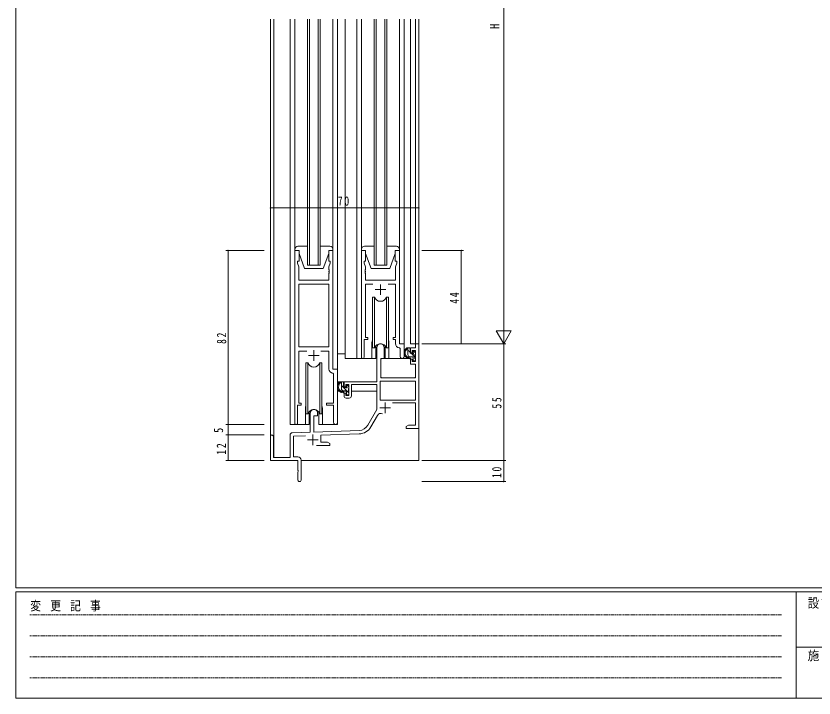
# Model space of a CAD drawing. Units: millimetres, scale not verified. Extents: x -567 to 567, y -403 to 403.
# Drawn here: x -562.7 to -186.4, y -403 to -81.5 of the extents above; entities that cross this region are included whole.
import ezdxf
from ezdxf.enums import TextEntityAlignment as Align

# ---------------------------------------------------------------- set-up
doc = ezdxf.new("R2010")
doc.units = ezdxf.units.MM
doc.header["$LTSCALE"] = 2
doc.linetypes.add('USER1', pattern=[0.375, 0.25, -0.125])
for name, color, linetype, lineweight in [('0-1_YKK_ZWAK', 7, 'Continuous', 18), ('0-3_YKK_11', 7, 'Continuous', 18), ('0-4_YKK_12', 2, 'Continuous', 18), ('0-5_YKK_13', 4, 'Continuous', 18), ('0-6_YKK_D', 6, 'Continuous', 18)]:
    doc.layers.add(name, color=color, linetype=linetype, lineweight=lineweight)
doc.styles.add('ＭＳ ゴシック', font='')
doc.styles.get('ＭＳ ゴシック').set_extended_font_data('MS Gothic')

msp = doc.modelspace()

# ---------------------------------------------------------------- linework, layer by layer
at = {"layer": '0-1_YKK_ZWAK'}
for p, q in [((-562.726, -350.982), (-562.726, 399.018)), ((537.274, -350.982), (-562.726, -350.982)), ((-562.726, -402.982), (-562.726, -352.982)), ((483.274, -352.982), (-562.726, -352.982)), ((-194.726, -352.982), (-194.726, -402.982)), ((-194.726, -378.981), (-10.726, -378.981)), ((-562.726, -402.982), (483.274, -402.982))]:
    msp.add_line(p, q, dxfattribs=at)
at = {"layer": '0-1_YKK_ZWAK', "linetype": 'USER1'}
for p, q in [((-556.157, -363.714), (-201.596, -363.714)), ((-556.157, -373.612), (-201.596, -373.612)), ((-556.157, -383.51), (-201.596, -383.51)), ((-556.157, -393.408), (-201.596, -393.408))]:
    msp.add_line(p, q, dxfattribs=at)
at = {"layer": '0-3_YKK_11'}
for p, q in [((-429.226, -191.982), (-431.226, -191.982)), ((-431.226, -191.982), (-431.226, -273.332)), ((-429.226, -196.982), (-429.226, -191.982)), ((-415.226, -191.982), (-415.226, -196.982)), ((-413.226, -191.982), (-415.226, -191.982)), ((-413.226, -247.982), (-413.226, -191.982)), ((-397.826, -191.982), (-399.826, -191.982)), ((-399.826, -191.982), (-399.826, -242.332)), ((-397.826, -196.982), (-397.826, -191.982)), ((-383.826, -191.982), (-383.826, -196.982)), ((-381.826, -191.982), (-383.826, -191.982)), ((-381.826, -235.982), (-381.826, -191.982)), ((-429.926, -196.982), (-429.226, -196.982)), ((-429.926, -197.982), (-429.926, -196.982)), ((-429.296, -199.713), (-429.926, -197.982)), ((-415.226, -196.982), (-414.526, -196.982)), ((-414.526, -197.982), (-415.156, -199.713)), ((-414.526, -196.982), (-414.526, -197.982)), ((-398.526, -196.982), (-397.826, -196.982)), ((-398.526, -197.982), (-398.526, -196.982)), ((-397.896, -199.713), (-398.526, -197.982)), ((-383.826, -196.982), (-383.126, -196.982)), ((-383.126, -197.982), (-383.756, -199.713)), ((-383.126, -196.982), (-383.126, -197.982)), ((-429.296, -205.982), (-429.296, -199.713)), ((-415.156, -199.713), (-415.156, -201.024)), ((-415.156, -201.024), (-415.036, -201.207)), ((-415.036, -201.757), (-415.156, -201.941)), ((-415.156, -201.941), (-415.156, -202.024)), ((-415.156, -202.024), (-415.036, -202.207)), ((-415.036, -202.757), (-415.156, -202.941)), ((-415.156, -202.941), (-415.156, -205.982)), ((-415.036, -201.207), (-415.036, -201.757)), ((-415.036, -202.207), (-415.036, -202.757)), ((-398.016, -201.207), (-397.896, -201.024)), ((-398.016, -201.757), (-398.016, -201.207)), ((-397.896, -201.941), (-398.016, -201.757)), ((-398.016, -202.207), (-397.896, -202.024)), ((-398.016, -202.757), (-398.016, -202.207)), ((-397.896, -202.941), (-398.016, -202.757)), ((-397.896, -201.024), (-397.896, -199.713)), ((-397.896, -202.024), (-397.896, -201.941)), ((-397.896, -205.982), (-397.896, -202.941)), ((-383.756, -199.713), (-383.756, -205.982)), ((-415.156, -205.982), (-429.296, -205.982)), ((-383.756, -205.982), (-397.896, -205.982)), ((-415.156, -207.912), (-429.296, -207.912)), ((-429.296, -207.912), (-429.296, -237.482)), ((-429.296, -207.912), (-429.296, -237.482)), ((-415.156, -237.482), (-415.156, -207.912)), ((-397.896, -207.912), (-394.413, -207.912)), ((-397.896, -232.982), (-397.896, -207.912)), ((-393.326, -210.482), (-388.326, -210.482)), ((-390.826, -207.982), (-390.826, -212.982)), ((-387.239, -207.912), (-383.756, -207.912)), ((-383.756, -207.912), (-383.756, -232.982)), ((-396.826, -232.982), (-397.896, -232.982)), ((-396.826, -233.982), (-396.826, -232.982)), ((-384.826, -232.982), (-384.826, -233.982)), ((-383.756, -232.982), (-384.826, -232.982)), ((-398.526, -233.982), (-396.826, -233.982)), ((-398.526, -242.332), (-398.526, -233.982)), ((-384.826, -233.982), (-383.756, -233.982)), ((-383.756, -233.982), (-383.756, -235.912)), ((-379.626, -235.982), (-381.826, -235.982)), ((-379.626, -242.017), (-379.626, -235.982)), ((-374.356, -235.982), (-372.726, -235.982)), ((-374.356, -237.982), (-374.356, -235.982)), ((-372.726, -235.982), (-372.726, -275.982)), ((-429.296, -237.482), (-415.156, -237.482)), ((-429.296, -239.412), (-425.576, -239.412)), ((-429.296, -263.982), (-429.296, -239.412)), ((-422.226, -238.982), (-422.226, -243.982)), ((-418.876, -239.412), (-415.156, -239.412)), ((-415.156, -239.412), (-415.156, -247.912)), ((-392.526, -253.982), (-392.526, -237.682)), ((-389.126, -237.682), (-389.126, -242.982)), ((-381.843, -237.911), (-381.556, -238.21)), ((-381.556, -238.21), (-381.556, -242.017)), ((-376.626, -240.282), (-376.626, -237.982)), ((-376.626, -237.982), (-374.356, -237.982)), ((-375.826, -240.282), (-376.626, -240.282)), ((-375.826, -239.182), (-375.826, -240.282)), ((-374.356, -239.182), (-375.826, -239.182)), ((-374.356, -244.382), (-374.356, -239.182)), ((-424.726, -241.482), (-419.726, -241.482)), ((-389.126, -242.982), (-390.726, -242.982)), ((-390.726, -242.982), (-390.726, -251.982)), ((-376.626, -243.282), (-375.826, -243.282)), ((-376.626, -245.582), (-376.626, -243.282)), ((-375.826, -243.282), (-375.826, -244.382)), ((-375.826, -244.382), (-374.356, -244.382)), ((-411.026, -247.982), (-413.226, -247.982)), ((-411.026, -273.017), (-411.026, -247.982)), ((-374.356, -245.582), (-376.626, -245.582)), ((-374.356, -251.982), (-374.356, -245.582)), ((-413.243, -249.911), (-412.956, -250.21)), ((-412.956, -250.21), (-412.956, -263.982)), ((-390.726, -251.982), (-374.356, -251.982)), ((-408.026, -256.282), (-408.026, -253.982)), ((-408.026, -253.982), (-392.526, -253.982)), ((-407.226, -255.182), (-407.226, -256.282)), ((-405.726, -255.182), (-407.226, -255.182)), ((-405.726, -260.382), (-405.726, -255.182)), ((-404.526, -255.182), (-404.526, -260.582)), ((-392.526, -255.182), (-404.526, -255.182)), ((-392.526, -266.982), (-392.526, -255.182)), ((-390.896, -253.612), (-390.896, -262.582)), ((-374.356, -253.612), (-390.896, -253.612)), ((-374.356, -253.612), (-390.896, -253.612)), ((-374.356, -262.582), (-374.356, -253.612)), ((-407.226, -256.282), (-408.026, -256.282)), ((-408.026, -259.282), (-407.226, -259.282)), ((-408.026, -260.582), (-408.026, -259.282)), ((-407.226, -259.282), (-407.226, -260.382)), ((-407.226, -260.382), (-405.726, -260.382)), ((-405.526, -261.582), (-407.026, -261.582)), ((-390.896, -262.582), (-374.356, -262.582)), ((-429.926, -264.982), (-428.226, -264.982)), ((-429.926, -273.332), (-429.926, -264.982)), ((-428.226, -263.982), (-429.296, -263.982)), ((-428.226, -264.982), (-428.226, -263.982)), ((-412.956, -263.982), (-416.226, -263.982)), ((-412.956, -264.982), (-412.956, -273.017)), ((-396.78, -274.351), (-392.526, -266.982)), ((-391.126, -266.182), (-386.126, -266.182)), ((-388.626, -263.682), (-388.626, -268.682)), ((-374.356, -263.782), (-385.227, -263.782)), ((-374.356, -274.352), (-374.356, -263.782)), ((-423.926, -277.651), (-423.926, -268.682)), ((-422.226, -269.982), (-422.226, -277.591)), ((-420.526, -269.982), (-422.226, -269.982)), ((-420.526, -268.682), (-420.526, -269.982)), ((-392.233, -269.734), (-395.369, -275.166)), ((-378.726, -274.982), (-377.635, -274.352)), ((-377.635, -274.352), (-374.356, -274.352)), ((-432.461, -277.949), (-423.926, -277.651)), ((-422.226, -277.591), (-400.936, -276.848)), ((-400.879, -278.477), (-419.026, -279.111)), ((-378.726, -275.982), (-378.726, -274.982)), ((-376.684, -275.982), (-378.726, -275.982)), ((-376.501, -275.862), (-376.684, -275.982)), ((-375.951, -275.862), (-376.501, -275.862)), ((-375.768, -275.982), (-375.951, -275.862)), ((-375.684, -275.982), (-375.768, -275.982)), ((-375.501, -275.862), (-375.684, -275.982)), ((-374.951, -275.862), (-375.501, -275.862)), ((-374.768, -275.982), (-374.951, -275.862)), ((-372.726, -275.982), (-374.768, -275.982)), ((-442.726, -290.982), (-442.726, -279.682)), ((-441.326, -279.682), (-441.326, -289.582)), ((-433.426, -289.582), (-433.426, -278.948)), ((-426.159, -279.36), (-431.796, -279.556)), ((-431.796, -279.556), (-431.796, -289.352)), ((-425.226, -281.282), (-420.226, -281.282)), ((-422.726, -278.782), (-422.726, -283.782)), ((-419.026, -279.111), (-419.026, -282.352)), ((-414.726, -283.982), (-421.076, -283.982)), ((-419.026, -282.352), (-415.817, -282.352)), ((-415.817, -282.352), (-414.726, -282.982)), ((-414.726, -282.982), (-414.726, -283.982)), ((-441.326, -289.582), (-433.426, -289.582)), ((-431.796, -289.352), (-429.726, -289.352)), ((-429.726, -290.982), (-442.726, -290.982)), ((-429.726, -295.524), (-429.726, -290.982)), ((-428.226, -290.852), (-428.226, -300.232)), ((-429.606, -295.707), (-429.726, -295.524)), ((-429.726, -296.441), (-429.606, -296.257)), ((-429.726, -300.232), (-429.726, -296.441)), ((-429.606, -296.257), (-429.606, -295.707))]:
    msp.add_line(p, q, dxfattribs=at)
msp.add_lwpolyline([(-416.226, -263.982), (-416.226, -264.982), (-412.956, -264.982)], dxfattribs=at)
for centre, radius, start, end in [((-390.826, -237.682), 1.7, 359.99999, 180.00001), ((-381.756, -235.912), 2, 180, 267.50807), ((-399.176, -242.332), 0.65, 179.99999, 0.00001), ((-380.591, -242.017), 0.965, 179.99999, 0.00001), ((-413.156, -247.912), 2, 180, 267.50807), ((-407.026, -260.582), 1, 180.00001, 269.99999), ((-405.526, -260.582), 1, 270.00001, 359.99999), ((-422.226, -268.682), 1.7, 359.99999, 180.00001), ((-390.674, -270.634), 1.8, 65.29866, 149.99999), ((-430.576, -273.332), 0.65, 179.99999, 0.00001), ((-411.991, -273.017), 0.965, 179.99999, 0.00001), ((-401.11, -271.851), 5, 271.99999, 330), ((-432.426, -278.948), 1, 91.99998, 180), ((-401.11, -271.851), 6.63, 272, 330), ((-442.026, -279.682), 0.7, 359.99999, 180.00001), ((-429.726, -290.852), 1.5, 0.00001, 89.99999), ((-428.976, -300.232), 0.75, 179.99999, 0.00001)]:
    msp.add_arc(centre, radius, start, end, dxfattribs=at)
at = {"layer": '0-4_YKK_12'}
for p, q in [((-442.726, -279.682), (-442.726, -82.982)), ((-441.096, -82.982), (-441.096, -289.582)), ((-433.426, -82.982), (-433.426, -273.982)), ((-425.226, -198.982), (-425.226, -82.982)), ((-424.226, -82.982), (-424.226, -198.982)), ((-420.226, -198.982), (-420.226, -82.982)), ((-419.226, -82.982), (-419.226, -198.982)), ((-411.026, -82.982), (-411.026, -273.982)), ((-407.526, -82.982), (-407.526, -242.982)), ((-402.026, -82.982), (-402.026, -242.982)), ((-393.826, -198.982), (-393.826, -82.982)), ((-392.826, -82.982), (-392.826, -198.982)), ((-388.826, -198.982), (-388.826, -82.982)), ((-387.826, -82.982), (-387.826, -198.982)), ((-379.626, -82.982), (-379.626, -236.282)), ((-376.626, -82.982), (-376.626, -235.982)), ((-374.356, -235.982), (-374.356, -82.982)), ((-372.726, -82.982), (-372.726, -235.982)), ((-419.226, -198.982), (-425.226, -198.982)), ((-387.826, -198.982), (-393.826, -198.982)), ((-394.826, -235.482), (-394.826, -242.982)), ((-386.826, -235.482), (-386.826, -242.982)), ((-379.626, -236.282), (-379.626, -235.982)), ((-374.056, -235.982), (-376.626, -235.982)), ((-394.826, -242.982), (-407.526, -242.982)), ((-380.599, -242.982), (-386.826, -242.982)), ((-426.226, -266.482), (-426.226, -273.982)), ((-418.226, -266.482), (-418.226, -273.982)), ((-426.226, -273.982), (-433.426, -273.982)), ((-411.026, -273.982), (-418.226, -273.982)), ((-372.726, -275.482), (-372.726, -290.982)), ((-428.226, -290.982), (-372.726, -290.982))]:
    msp.add_line(p, q, dxfattribs=at)
for centre, start, end in [((-390.826, -235.482), 159.63587, 180), ((-390.826, -235.482), 0, 20.36413), ((-422.226, -266.482), 159.63587, 180), ((-422.226, -266.482), 0, 20.36413)]:
    msp.add_arc(centre, 4, start, end, dxfattribs=at)
at = {"layer": '0-5_YKK_13'}
for p, q in [((-431.226, -82.982), (-431.226, -191.482)), ((-413.226, -82.982), (-413.226, -191.482)), ((-399.826, -82.982), (-399.826, -191.482)), ((-381.826, -82.982), (-381.826, -191.482)), ((-431.226, -191.482), (-431.226, -191.982)), ((-425.226, -189.982), (-429.726, -189.982)), ((-414.726, -189.982), (-419.226, -189.982)), ((-413.226, -191.982), (-413.226, -191.482)), ((-399.826, -191.482), (-399.826, -191.982)), ((-393.826, -189.982), (-398.326, -189.982)), ((-383.326, -189.982), (-387.826, -189.982)), ((-381.826, -191.982), (-381.826, -191.482)), ((-431.226, -191.982), (-429.226, -191.982)), ((-429.226, -191.982), (-429.226, -193.482)), ((-415.226, -193.482), (-417.826, -200.482)), ((-415.226, -193.482), (-415.226, -191.982)), ((-415.226, -191.982), (-413.226, -191.982)), ((-399.826, -191.982), (-397.826, -191.982)), ((-397.826, -191.982), (-397.826, -193.482)), ((-397.826, -193.482), (-395.226, -200.482)), ((-383.826, -193.482), (-386.426, -200.482)), ((-383.826, -193.482), (-383.826, -191.982)), ((-383.826, -191.982), (-381.826, -191.982)), ((-395.226, -200.482), (-386.426, -200.482)), ((-393.654, -213.982), (-394.576, -213.982)), ((-394.576, -213.982), (-394.576, -237.982)), ((-393.654, -237.982), (-393.654, -213.982)), ((-387.076, -213.982), (-387.998, -213.982)), ((-387.998, -237.982), (-387.998, -213.982)), ((-387.076, -237.982), (-387.076, -213.982)), ((-393.076, -236.998), (-393.076, -242.982)), ((-388.576, -242.982), (-388.576, -236.998)), ((-407.526, -240.782), (-411.022, -240.782)), ((-411.022, -253.982), (-411.022, -240.782)), ((-394.576, -237.982), (-393.654, -237.982)), ((-393.076, -240.782), (-392.526, -240.782)), ((-387.998, -237.982), (-387.076, -237.982)), ((-377.156, -237.982), (-378.456, -237.982)), ((-377.856, -241.182), (-377.856, -237.982)), ((-376.856, -239.955), (-377.856, -238.955)), ((-376.856, -240.282), (-376.856, -238.282)), ((-375.917, -240.582), (-376.556, -240.582)), ((-374.556, -242.255), (-376.229, -240.582)), ((-375.456, -239.782), (-375.456, -240.121)), ((-374.444, -240.07), (-374.944, -239.57)), ((-374.356, -240.882), (-374.356, -240.282)), ((-393.076, -242.982), (-394.826, -242.982)), ((-376.724, -242.982), (-390.302, -242.982)), ((-386.826, -242.982), (-388.576, -242.982)), ((-375.756, -242.182), (-376.856, -242.182)), ((-376.724, -242.982), (-376.656, -245.582)), ((-375.456, -242.482), (-375.456, -243.782)), ((-375.156, -244.082), (-374.656, -244.082)), ((-374.556, -243.082), (-374.556, -241.082)), ((-374.356, -243.782), (-374.356, -243.282)), ((-425.054, -244.982), (-425.976, -244.982)), ((-425.976, -244.982), (-425.976, -268.982)), ((-425.054, -268.982), (-425.054, -244.982)), ((-418.476, -244.982), (-419.398, -244.982)), ((-419.398, -268.982), (-419.398, -244.982)), ((-418.476, -268.982), (-418.476, -244.982)), ((-390.621, -245.482), (-390.726, -245.482)), ((-376.656, -245.582), (-374.687, -245.582)), ((-374.356, -249.482), (-374.387, -245.88)), ((-390.726, -250.412), (-390.647, -250.491)), ((-390.337, -251.982), (-374.675, -251.982)), ((-374.375, -251.685), (-374.356, -249.482)), ((-392.826, -253.982), (-411.022, -253.982)), ((-410.822, -253.982), (-410.822, -255.234)), ((-408.556, -253.982), (-409.856, -253.982)), ((-409.256, -257.182), (-409.256, -253.982)), ((-405.956, -258.938), (-409.256, -255.638)), ((-408.256, -256.282), (-408.256, -254.282)), ((-406.856, -255.782), (-406.856, -256.121)), ((-405.756, -256.31), (-406.582, -255.484)), ((-405.844, -256.07), (-406.344, -255.57)), ((-392.622, -255.263), (-392.622, -258.282)), ((-410.822, -257.372), (-410.822, -258.282)), ((-410.822, -258.282), (-410.241, -258.282)), ((-409.545, -258.282), (-406.932, -258.282)), ((-407.156, -258.182), (-408.256, -258.182)), ((-407.317, -256.582), (-407.956, -256.582)), ((-406.856, -258.482), (-406.856, -259.782)), ((-405.956, -259.082), (-405.956, -257.082)), ((-405.956, -258.282), (-405.726, -258.282)), ((-405.756, -256.882), (-405.756, -256.282)), ((-405.756, -259.782), (-405.756, -259.282)), ((-392.622, -258.282), (-404.526, -258.282)), ((-406.556, -260.082), (-406.056, -260.082)), ((-425.976, -268.982), (-425.054, -268.982)), ((-424.476, -267.998), (-424.476, -273.982)), ((-419.976, -273.982), (-419.976, -267.998)), ((-419.398, -268.982), (-418.476, -268.982)), ((-426.226, -273.982), (-424.476, -273.982)), ((-419.976, -273.982), (-418.226, -273.982))]:
    msp.add_line(p, q, dxfattribs=at)
for points in [[(-429.226, -193.482), (-426.626, -200.482), (-417.826, -200.482)], [(-390.602, -243.28), (-390.656, -249.482), (-390.637, -251.685)]]:
    msp.add_lwpolyline(points, dxfattribs=at)
for centre, radius, start, end in [((-429.726, -191.482), 1.5, 90, 180), ((-414.726, -191.482), 1.5, 0, 90), ((-398.326, -191.482), 1.5, 90, 180), ((-383.326, -191.482), 1.5, 0, 90), ((-390.826, -212.982), 3, 199.4715, 340.5285), ((-390.826, -238.982), 3, 19.47123, 160.52877), ((-376.742, -240.303), 2.885, 126.45193, 263.90389), ((-376.656, -240.269), 2.504, 139.45806, 259.25217), ((-378.716, -238.387), 0.3, 301.6219, 336.95039), ((-378.256, -238.582), 0.2, 36.8699, 156.95039), ((-377.856, -238.282), 0.3, 216.8699, 270), ((-377.156, -238.282), 0.3, 0, 90), ((-376.556, -240.282), 0.3, 180, 270), ((-375.917, -240.882), 0.3, 33.05573, 90), ((-375.456, -240.582), 0.25, 213.05573, 56.94427), ((-375.156, -239.782), 0.3, 45, 180), ((-375.156, -240.121), 0.3, 180, 236.94427), ((-374.656, -240.282), 0.3, 0, 45), ((-390.302, -243.282), 0.3, 90, 179.5), ((-376.856, -241.182), 1, 180, 270), ((-376.978, -242.932), 0.25, 253.6388, 125.58163), ((-375.756, -242.482), 0.3, 0, 90), ((-375.156, -243.782), 0.3, 180, 270), ((-374.656, -243.782), 0.3, 270, 0), ((-374.556, -240.882), 0.2, 270, 0), ((-374.556, -243.282), 0.2, 0, 90), ((-422.226, -243.982), 3, 199.4715, 340.5285), ((-374.687, -245.882), 0.3, 0.5, 90), ((-390.337, -251.682), 0.3, 180.5, 270), ((-374.675, -251.682), 0.3, 270, 359.5), ((-408.142, -256.303), 2.885, 126.45193, 263.90389), ((-408.056, -256.269), 2.504, 139.45806, 259.25217), ((-410.116, -254.387), 0.3, 301.6219, 336.95039), ((-409.656, -254.582), 0.2, 36.8699, 156.95039), ((-409.256, -254.282), 0.3, 216.8699, 270), ((-408.556, -254.282), 0.3, 0, 90), ((-406.556, -255.782), 0.3, 45, 180), ((-408.256, -257.182), 1, 180, 270), ((-408.378, -258.932), 0.25, 253.6388, 125.58163), ((-407.956, -256.282), 0.3, 180, 270), ((-407.317, -256.882), 0.3, 33.05573, 90), ((-407.156, -258.482), 0.3, 0, 90), ((-406.856, -256.582), 0.25, 213.05573, 56.94427), ((-406.556, -256.121), 0.3, 180, 236.94427), ((-405.956, -256.882), 0.2, 270, 0), ((-405.956, -259.282), 0.2, 0, 90), ((-406.056, -256.282), 0.3, 0, 45), ((-406.556, -259.782), 0.3, 180, 270), ((-406.056, -259.782), 0.3, 270, 0), ((-422.226, -269.982), 3, 19.47123, 160.52877)]:
    msp.add_arc(centre, radius, start, end, dxfattribs=at)
at = {"layer": '0-6_YKK_D'}
for p, q in [((-332.726, 57.018), (-332.726, -228.982)), ((-442.726, -187.982), (-442.726, -170.982)), ((-442.726, -171.982), (-372.726, -171.982)), ((-372.726, -187.982), (-372.726, -170.982)), ((-445.726, -191.982), (-463.726, -191.982)), ((-462.726, -273.982), (-462.726, -191.982)), ((-371.356, -191.982), (-351.726, -191.982)), ((-352.726, -235.982), (-352.726, -191.982)), ((-332.726, -235.982), (-332.726, -223.858)), ((-332.726, -235.982), (-336.226, -229.92)), ((-371.356, -235.982), (-351.726, -235.982)), ((-371.356, -235.982), (-331.726, -235.982)), ((-371.356, -235.982), (-331.726, -235.982)), ((-332.726, -235.982), (-332.726, -290.982)), ((-445.726, -273.982), (-463.726, -273.982)), ((-445.726, -273.982), (-463.726, -273.982)), ((-462.726, -278.982), (-462.726, -273.982)), ((-445.726, -278.982), (-463.726, -278.982)), ((-445.726, -278.982), (-463.726, -278.982)), ((-462.726, -278.982), (-462.726, -290.982)), ((-445.726, -290.982), (-463.726, -290.982)), ((-371.356, -290.982), (-331.726, -290.982)), ((-371.356, -290.982), (-331.726, -290.982)), ((-332.726, -290.982), (-332.726, -300.982)), ((-371.356, -300.982), (-331.726, -300.982))]:
    msp.add_line(p, q, dxfattribs=at)
msp.add_lwpolyline([(-332.726, -235.982), (-329.226, -229.92), (-336.226, -229.92)], dxfattribs=at)
for centre, start, end in [((-442.726, -171.982), 0, 180), ((-442.726, -171.982), 180, 0), ((-372.726, -171.982), 0, 180), ((-372.726, -171.982), 180, 0), ((-462.726, -191.982), 90, 270), ((-462.726, -191.982), 270, 90), ((-352.726, -191.982), 90, 270), ((-352.726, -191.982), 270, 90), ((-352.726, -235.982), 90, 270), ((-352.726, -235.982), 270, 90), ((-462.726, -273.982), 90, 270), ((-462.726, -273.982), 90, 270), ((-462.726, -273.982), 270, 90), ((-462.726, -273.982), 270, 90), ((-462.726, -278.982), 90, 270), ((-462.726, -278.982), 90, 270), ((-462.726, -278.982), 270, 90), ((-462.726, -278.982), 270, 90), ((-462.726, -290.982), 90, 270), ((-462.726, -290.982), 270, 90), ((-332.726, -290.982), 90, 270), ((-332.726, -290.982), 90, 270), ((-332.726, -290.982), 270, 90), ((-332.726, -290.982), 270, 90), ((-332.726, -300.982), 90, 270), ((-332.726, -300.982), 270, 90)]:
    msp.add_arc(centre, 0.106, start, end, dxfattribs=at)

# ---------------------------------------------------------------- texts
at = {"layer": '0-1_YKK_ZWAK', "char_height": 4.399, "attachment_point": 7, "style": 'ＭＳ ゴシック'}
for s, insert in [('\\T1.23;\\W0.85;変\\~更\\~記\\~事', (-555.991, -362.192)), ('\\T1.17;\\W0.9;設計監理', (-189.341, -360.886)), ('\\T1.17;\\W0.9;施\u3000\u3000工', (-189.341, -385.631))]:
    msp.add_mtext(s, dxfattribs=dict(at, insert=insert))
at = {"layer": '0-6_YKK_D', "color": 7, "style": 'ＭＳ ゴシック', "width": 0.8}
for s, p in [('H', (-333.526, -87.53)), ('5', (-463.726, -277.993))]:
    msp.add_text(s, height=4.399, rotation=90, dxfattribs=at).set_placement(p, align=Align.BOTTOM_LEFT)
at = {"layer": '0-6_YKK_D', "color": 7, "insert": (-410.918, -170.982), "char_height": 4.399, "attachment_point": 7, "style": 'ＭＳ ゴシック'}
msp.add_mtext('\\T1.37;\\W0.75;70', dxfattribs=at)
at = {"layer": '0-6_YKK_D', "color": 7, "char_height": 4.399, "attachment_point": 7, "rotation": 90, "style": 'ＭＳ ゴシック'}
for s, insert in [('\\T1.37;\\W0.75;44', (-353.726, -217.089)), ('\\T1.37;\\W0.75;82', (-463.526, -236.065)), ('\\T1.37;\\W0.75;55', (-333.726, -266.552)), ('\\T1.37;\\W0.75;12', (-463.726, -288.235)), ('\\T1.37;\\W0.75;10', (-333.726, -299.284))]:
    msp.add_mtext(s, dxfattribs=dict(at, insert=insert))

doc.saveas('drawing.dxf')
